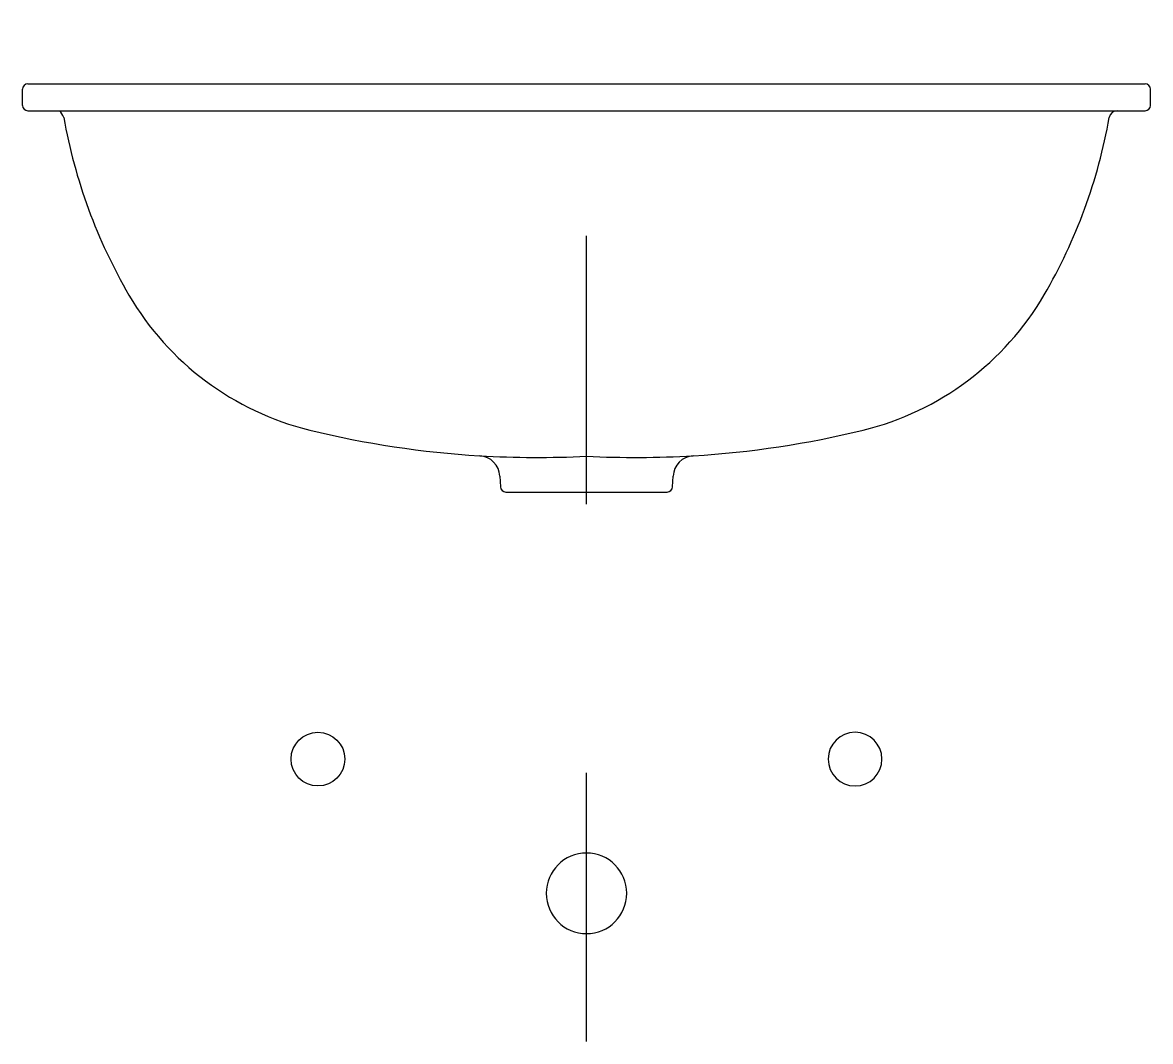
# Model space of a CAD drawing. Extents: x -1282.786 to -1282.366, y 868.277 to 868.656.
import ezdxf

# ---------------------------------------------------------------- set-up
doc = ezdxf.new("R2010")
doc.units = 0
doc.header["$LTSCALE"] = 0.2
doc.header["$MEASUREMENT"] = 0
for name, pattern in [('AXES', [0.54, 0.3, -0.08, 0.08, -0.08]), ('CACHE', [0.24, 0.12, -0.12]), ('CONTINU', [0])]:
    doc.linetypes.add(name, pattern=pattern)
doc.layers.get('0').update_dxf_attribs({"linetype": 'CONTINUOUS'})
doc.layers.add('DECA_EIXOS', color=5, linetype='AXES')

msp = doc.modelspace()

# ---------------------------------------------------------------- linework, layer by layer
at = {"linetype": 'CONTINU'}
for points in [[(-1282.78429, 868.63318, 0.414175), (-1282.78629, 868.63118)], [(-1282.3663, 868.63118, 0.414206), (-1282.3683, 868.63318)], [(-1282.78629, 868.62518, 0.414191), (-1282.78429, 868.62318)], [(-1282.77098, 868.6207, 0.064499), (-1282.77255, 868.62318, 0.064499)], [(-1282.37866, 868.62318, 0.36346), (-1282.38161, 868.6207)], [(-1282.3683, 868.62318, 0.414209), (-1282.3663, 868.62518)], [(-1282.77098, 868.6207, 0.088134), (-1282.74667, 868.55453)], [(-1282.40588, 868.55461, 0.088134), (-1282.38161, 868.6207)], [(-1282.74667, 868.55453, 0.203365), (-1282.67937, 868.50426)], [(-1282.47323, 868.50426, 0.203592), (-1282.40588, 868.55461)], [(-1282.67937, 868.50426, 0.045177), (-1282.61607, 868.49469)], [(-1282.53652, 868.49469, 0.045177), (-1282.47323, 868.50426)], [(-1282.61607, 868.49469, 0.028032), (-1282.5763, 868.49454)], [(-1282.60856, 868.48712, 0.382821), (-1282.61607, 868.49469)], [(-1282.5763, 868.49454, 0.028033), (-1282.53652, 868.49469)], [(-1282.53652, 868.49469, 0.384024), (-1282.54404, 868.4871)], [(-1282.60835, 868.48309, 0.403185), (-1282.60633, 868.48118)], [(-1282.54626, 868.48118, 0.404099), (-1282.54425, 868.48309)], [(-1282.4763, 868.39173, 1), (-1282.4763, 868.37173)], [(-1282.4763, 868.37173, 1), (-1282.4763, 868.39173)]]:
    msp.add_lwpolyline(points, format="xyb", dxfattribs=at)
for points in [[(-1282.78429, 868.63318), (-1282.3683, 868.63318)], [(-1282.78629, 868.62518), (-1282.78629, 868.63118)], [(-1282.3663, 868.62518), (-1282.3663, 868.63118)], [(-1282.78429, 868.62318), (-1282.3683, 868.62318)], [(-1282.60856, 868.48712), (-1282.60835, 868.48309)], [(-1282.54425, 868.48309), (-1282.54404, 868.4871)], [(-1282.60633, 868.48118), (-1282.54626, 868.48118)]]:
    msp.add_lwpolyline(points, dxfattribs=at)
at = {"linetype": 'CACHE'}
for points in [[(-1282.5763, 868.34674, 1), (-1282.5763, 868.31674)], [(-1282.5763, 868.31674, 1), (-1282.5763, 868.34674)]]:
    msp.add_lwpolyline(points, format="xyb", dxfattribs=at)
at = {"linetype": 'CONTINUOUS'}
msp.add_circle((-1282.6763, 868.38173), 0.01, dxfattribs=at)
at = {"layer": 'DECA_EIXOS'}
for points in [[(-1282.5763, 868.47665), (-1282.5763, 868.65603)], [(-1282.5763, 868.27657), (-1282.5763, 868.40642)]]:
    msp.add_lwpolyline(points, dxfattribs=at)

doc.saveas('drawing.dxf')
